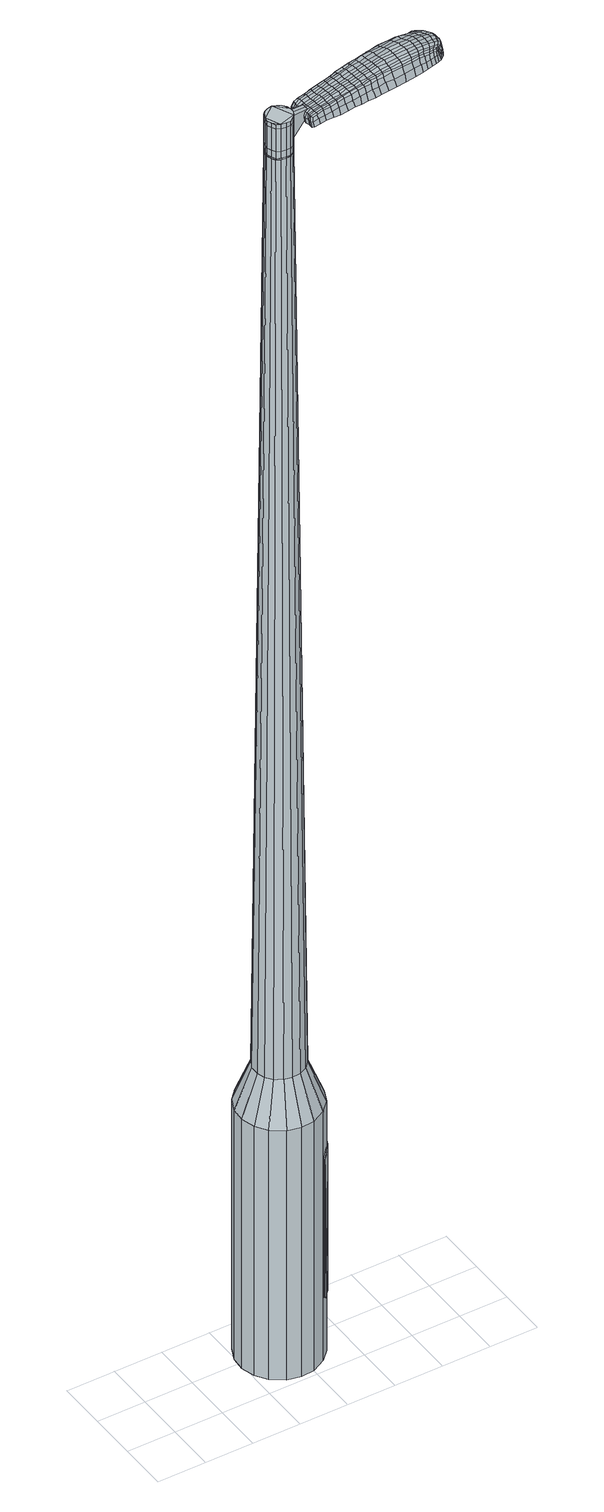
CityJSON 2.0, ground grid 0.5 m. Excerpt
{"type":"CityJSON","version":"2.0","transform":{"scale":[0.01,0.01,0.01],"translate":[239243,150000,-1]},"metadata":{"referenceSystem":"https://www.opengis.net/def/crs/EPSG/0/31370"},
"CityObjects":{
"object1":{"type":"GenericCityObject","attributes":{"cluster":867,"mean_distance_to_centroid":0.185,"new_centroid_x":239244.38,"new_centroid_y":150000.45,"mean_distance_to_camera":8.33,"H1":39.19,"H2":21.92,"Z_final":109.53,"cluster2":-1,"proj_x":239245.14,"proj_y":150007.66,"id_line":88928,"bearing_l":95.98,"distance":7.25,"orientation":"right","G_obj":5.98},"geometry":[{"type":"MultiSurface","lod":"2","boundaries":[[[0,1,2,3]],[[1,4,5,2]],[[4,6,7,5]],[[6,8,9,7]],[[8,10,11,9]],[[10,12,13,11]],[[12,14,15,13]],[[14,16,17,15]],[[16,18,19,17]],[[18,20,21,19]],[[20,22,23,21]],[[22,24,25,23]],[[24,26,27,25]],[[26,28,29,27]],[[28,30,31,29]],[[30,32,33,31]],[[32,34,35,33]],[[34,0,3,35]],[[36,37,38,39]],[[38,40,41,42]],[[41,43,42]],[[42,44,45,46]],[[45,47,46]],[[46,48,49,50]],[[49,51,50]],[[42,46,50,38]],[[50,52,39,38]],[[53,36,39]],[[2,5,7,35]],[[7,9,11,15]],[[11,13,15]],[[15,17,19,23]],[[19,21,23]],[[23,25,27,31]],[[27,29,31]],[[15,23,31,7]],[[31,33,35,7]],[[3,2,35]],[[1,0,54,55]],[[0,34,56,54]],[[34,32,57,56]],[[32,30,58,57]],[[30,28,59,58]],[[28,26,60,59]],[[26,24,61,60]],[[24,22,62,61]],[[22,20,63,62]],[[20,18,64,63]],[[18,16,65,64]],[[16,14,66,65]],[[14,12,67,66]],[[12,10,68,67]],[[10,8,69,68]],[[8,6,70,69]],[[6,4,71,70]],[[4,1,55,71]],[[55,54,72,73]],[[54,56,74,72]],[[56,57,75,74]],[[57,58,76,75]],[[58,59,77,76]],[[59,60,78,77]],[[60,61,79,78]],[[61,62,80,79]],[[62,63,81,80]],[[63,64,82,81]],[[64,65,83,82]],[[65,66,84,83]],[[66,67,85,84]],[[67,68,86,85]],[[68,69,87,86]],[[69,70,88,87]],[[70,71,89,88]],[[71,55,73,89]],[[90,91,92,93]],[[94,95,91,90]],[[96,97,95,94]],[[76,98,97,96]],[[99,100,98,76]],[[101,102,100,99]],[[79,103,102,101]],[[104,105,103,79]],[[81,106,105,104]],[[107,108,106,81]],[[83,109,108,107]],[[110,111,109,83]],[[112,113,111,110]],[[86,114,113,112]],[[115,116,114,86]],[[117,118,116,115]],[[119,120,118,117]],[[93,92,120,119]],[[121,122,123,124]],[[125,121,124,126]],[[127,125,126,128]],[[129,127,128,130]],[[131,129,130,132]],[[133,131,132,134]],[[135,133,134,136]],[[137,135,136,138]],[[139,137,138,140]],[[141,139,140,142]],[[143,141,142,144]],[[145,143,144,146]],[[147,145,146,148]],[[149,147,148,150]],[[151,149,150,152]],[[153,151,152,154]],[[73,72,90,93]],[[72,74,94,90]],[[74,75,96,94]],[[75,76,96]],[[77,99,76]],[[77,78,101,99]],[[78,79,101]],[[80,104,79]],[[80,81,104]],[[82,107,81]],[[82,83,107]],[[84,110,83]],[[84,85,112,110]],[[85,86,112]],[[87,115,86]],[[87,88,117,115]],[[88,89,119,117]],[[89,73,93,119]],[[155,156,92,91]],[[156,157,120,92]],[[157,158,118,120]],[[158,159,116,118]],[[159,114,116]],[[160,113,114]],[[160,161,111,113]],[[161,109,111]],[[162,108,109]],[[162,106,108]],[[163,105,106]],[[163,103,105]],[[164,102,103]],[[164,165,100,102]],[[165,98,100]],[[166,97,98]],[[166,167,95,97]],[[167,155,91,95]],[[39,52,153,168]],[[156,155,169,154]],[[53,39,168,122]],[[155,167,123,169]],[[36,53,122,121]],[[167,166,124,123]],[[37,36,121,125]],[[166,98,126,124]],[[38,37,125,127]],[[98,165,128,126]],[[40,38,127,129]],[[165,164,130,128]],[[41,40,129,131]],[[164,103,132,130]],[[43,41,131,133]],[[103,163,134,132]],[[42,43,133,135]],[[163,106,136,134]],[[44,42,135,137]],[[106,162,138,136]],[[45,44,137,139]],[[162,109,140,138]],[[47,45,139,141]],[[109,161,142,140]],[[46,47,141,143]],[[161,160,144,142]],[[48,46,143,145]],[[160,114,146,144]],[[49,48,145,147]],[[114,159,148,146]],[[51,49,147,149]],[[159,158,150,148]],[[50,51,149,151]],[[158,157,152,150]],[[52,50,151,153]],[[157,156,154,152]],[[153,154,170,171]],[[154,169,172,170]],[[169,123,173,172]],[[123,122,174,173]],[[122,168,175,174]],[[168,153,171,175]],[[176,177,178,179]],[[180,176,179,181]],[[176,180,182,183]],[[177,176,183,184]],[[185,186,187,188]],[[189,185,188,190]],[[185,189,191,192]],[[186,185,192,193]],[[194,195,196,197]],[[198,194,197,199]],[[194,198,200,201]],[[195,194,201,202]],[[203,204,205,206]],[[207,203,206,208]],[[203,207,209,210]],[[204,203,210,211]],[[212,213,214,215]],[[216,212,215,217]],[[212,216,218,219]],[[213,212,219,220]],[[221,222,223,224]],[[225,221,224,226]],[[221,225,227,228]],[[222,221,228,229]],[[230,231,232,233]],[[222,230,233,223]],[[230,222,229,234]],[[231,230,234,235]],[[236,237,238,239]],[[231,236,239,232]],[[236,231,235,240]],[[237,236,240,241]],[[242,180,181,243]],[[237,242,243,238]],[[242,237,241,244]],[[180,242,244,182]],[[245,246,247,248]],[[249,245,248,250]],[[245,249,251,252]],[[246,245,252,253]],[[254,255,256,257]],[[246,254,257,247]],[[254,246,253,258]],[[255,254,258,259]],[[260,261,262,263]],[[255,260,263,256]],[[260,255,259,264]],[[261,260,264,265]],[[266,267,268,269]],[[261,266,269,262]],[[266,261,265,270]],[[267,266,270,271]],[[272,177,184,273]],[[267,272,273,268]],[[272,267,271,274]],[[177,272,274,178]],[[275,276,277,278]],[[279,275,278,280]],[[275,279,281,282]],[[276,275,282,283]],[[284,285,286,287]],[[276,284,287,277]],[[284,276,283,288]],[[285,284,288,289]],[[290,291,292,293]],[[285,290,293,286]],[[290,285,289,294]],[[291,290,294,295]],[[296,189,190,297]],[[291,296,297,292]],[[296,291,295,298]],[[189,296,298,191]],[[299,300,301,302]],[[303,299,302,304]],[[299,303,305,306]],[[300,299,306,307]],[[308,309,310,311]],[[300,308,311,301]],[[308,300,307,312]],[[309,308,312,313]],[[314,315,316,317]],[[309,314,317,310]],[[314,309,313,318]],[[315,314,318,319]],[[320,321,322,323]],[[315,320,323,316]],[[320,315,319,324]],[[321,320,324,325]],[[326,186,193,327]],[[321,326,327,322]],[[326,321,325,328]],[[186,326,328,187]],[[329,215,214,330]],[[331,329,330,332]],[[329,331,333,334]],[[215,329,334,217]],[[335,331,332,336]],[[337,335,336,338]],[[335,337,339,340]],[[331,335,340,333]],[[341,337,338,342]],[[343,341,342,344]],[[341,343,345,346]],[[337,341,346,339]],[[347,343,344,348]],[[349,347,348,350]],[[347,349,351,352]],[[343,347,352,345]],[[353,349,350,354]],[[204,353,354,205]],[[353,204,211,355]],[[349,353,355,351]],[[356,357,202,201]],[[358,356,201,200]],[[356,358,359,360]],[[357,356,360,361]],[[362,363,361,360]],[[364,362,360,359]],[[362,364,365,366]],[[363,362,366,367]],[[368,369,367,366]],[[370,368,366,365]],[[368,370,371,372]],[[369,368,372,373]],[[374,375,373,372]],[[376,374,372,371]],[[374,376,209,207]],[[375,374,207,208]],[[377,378,379,380]],[[279,377,380,281]],[[377,279,280,381]],[[378,377,381,382]],[[383,198,199,384]],[[378,383,384,379]],[[383,378,382,385]],[[198,383,385,200]],[[386,387,388,389]],[[225,386,389,227]],[[386,225,226,390]],[[387,386,390,391]],[[392,393,394,395]],[[387,392,395,388]],[[392,387,391,396]],[[393,392,396,397]],[[398,195,202,399]],[[393,398,399,394]],[[398,393,397,400]],[[195,398,400,196]],[[401,402,403,404]],[[183,401,404,184]],[[401,183,182,405]],[[402,401,405,406]],[[407,408,409,410]],[[402,407,410,403]],[[407,402,406,411]],[[408,407,411,412]],[[413,206,205,414]],[[408,413,414,409]],[[413,408,412,415]],[[206,413,415,208]],[[416,417,418,419]],[[188,416,419,190]],[[416,188,187,420]],[[417,416,420,421]],[[422,210,209,423]],[[417,422,423,418]],[[422,417,421,424]],[[210,422,424,211]],[[425,426,427,428]],[[303,425,428,305]],[[425,303,304,429]],[[426,425,429,430]],[[431,216,217,432]],[[426,431,432,427]],[[431,426,430,433]],[[216,431,433,218]],[[434,435,436,437]],[[249,434,437,251]],[[434,249,250,438]],[[435,434,438,439]],[[440,441,442,443]],[[435,440,443,436]],[[440,435,439,444]],[[441,440,444,445]],[[446,213,220,447]],[[441,446,447,442]],[[446,441,445,448]],[[213,446,448,214]],[[449,450,439,438]],[[248,449,438,250]],[[449,248,247,451]],[[450,449,451,452]],[[453,454,445,444]],[[450,453,444,439]],[[453,450,452,455]],[[454,453,455,456]],[[457,330,214,448]],[[454,457,448,445]],[[457,454,456,458]],[[330,457,458,332]],[[459,460,461,462]],[[306,459,462,307]],[[459,306,305,428]],[[460,459,428,427]],[[463,334,333,464]],[[460,463,464,461]],[[463,460,427,432]],[[334,463,432,217]],[[465,466,452,451]],[[257,465,451,247]],[[465,257,256,467]],[[466,465,467,468]],[[469,470,456,455]],[[466,469,455,452]],[[469,466,468,471]],[[470,469,471,472]],[[473,336,332,458]],[[470,473,458,456]],[[473,470,472,474]],[[336,473,474,338]],[[475,476,477,478]],[[312,475,478,313]],[[475,312,307,462]],[[476,475,462,461]],[[479,340,339,480]],[[476,479,480,477]],[[479,476,461,464]],[[340,479,464,333]],[[481,482,468,467]],[[263,481,467,256]],[[481,263,262,483]],[[482,481,483,484]],[[485,486,472,471]],[[482,485,471,468]],[[485,482,484,487]],[[486,485,487,488]],[[489,342,338,474]],[[486,489,474,472]],[[489,486,488,490]],[[342,489,490,344]],[[491,492,493,494]],[[318,491,494,319]],[[491,318,313,478]],[[492,491,478,477]],[[495,346,345,496]],[[492,495,496,493]],[[495,492,477,480]],[[346,495,480,339]],[[497,498,484,483]],[[269,497,483,262]],[[497,269,268,499]],[[498,497,499,500]],[[501,502,488,487]],[[498,501,487,484]],[[501,498,500,503]],[[502,501,503,504]],[[505,348,344,490]],[[502,505,490,488]],[[505,502,504,506]],[[348,505,506,350]],[[507,508,509,510]],[[324,507,510,325]],[[507,324,319,494]],[[508,507,494,493]],[[511,352,351,512]],[[508,511,512,509]],[[511,508,493,496]],[[352,511,496,345]],[[513,514,500,499]],[[273,513,499,268]],[[513,273,184,404]],[[514,513,404,403]],[[515,516,504,503]],[[514,515,503,500]],[[515,514,403,410]],[[516,515,410,409]],[[517,354,350,506]],[[516,517,506,504]],[[517,516,409,414]],[[354,517,414,205]],[[518,519,421,420]],[[328,518,420,187]],[[518,328,325,510]],[[519,518,510,509]],[[520,355,211,424]],[[519,520,424,421]],[[520,519,509,512]],[[355,520,512,351]],[[521,522,382,381]],[[278,521,381,280]],[[521,278,277,523]],[[522,521,523,524]],[[525,358,200,385]],[[522,525,385,382]],[[525,522,524,526]],[[358,525,526,359]],[[527,528,529,530]],[[228,527,530,229]],[[527,228,227,389]],[[528,527,389,388]],[[531,532,533,534]],[[528,531,534,529]],[[531,528,388,395]],[[532,531,395,394]],[[535,357,361,536]],[[532,535,536,533]],[[535,532,394,399]],[[357,535,399,202]],[[537,538,524,523]],[[287,537,523,277]],[[537,287,286,539]],[[538,537,539,540]],[[541,364,359,526]],[[538,541,526,524]],[[541,538,540,542]],[[364,541,542,365]],[[543,544,545,546]],[[234,543,546,235]],[[543,234,229,530]],[[544,543,530,529]],[[547,548,549,550]],[[544,547,550,545]],[[547,544,529,534]],[[548,547,534,533]],[[551,363,367,552]],[[548,551,552,549]],[[551,548,533,536]],[[363,551,536,361]],[[553,554,540,539]],[[293,553,539,286]],[[553,293,292,555]],[[554,553,555,556]],[[557,370,365,542]],[[554,557,542,540]],[[557,554,556,558]],[[370,557,558,371]],[[559,560,561,562]],[[240,559,562,241]],[[559,240,235,546]],[[560,559,546,545]],[[563,564,565,566]],[[560,563,566,561]],[[563,560,545,550]],[[564,563,550,549]],[[567,369,373,568]],[[564,567,568,565]],[[567,564,549,552]],[[369,567,552,367]],[[569,570,556,555]],[[297,569,555,292]],[[569,297,190,419]],[[570,569,419,418]],[[571,376,371,558]],[[570,571,558,556]],[[571,570,418,423]],[[376,571,423,209]],[[572,573,406,405]],[[244,572,405,182]],[[572,244,241,562]],[[573,572,562,561]],[[574,575,412,411]],[[573,574,411,406]],[[574,573,561,566]],[[575,574,566,565]],[[576,375,208,415]],[[575,576,415,412]],[[576,575,565,568]],[[375,576,568,373]],[[577,578,579,580]],[[580,579,581,582]],[[583,581,579,584]],[[584,579,578,585]],[[586,587,588,589]],[[589,588,590,591]],[[592,590,588,593]],[[593,588,587,594]],[[595,596,597,598]],[[598,597,599,600]],[[601,599,597,602]],[[602,597,596,603]],[[604,605,606,607]],[[607,606,608,609]],[[610,608,606,611]],[[611,606,605,612]],[[613,614,615,616]],[[616,615,617,618]],[[619,617,615,620]],[[620,615,614,621]],[[622,623,624,625]],[[625,624,626,627]],[[628,626,624,629]],[[629,624,623,630]],[[631,632,633,634]],[[634,633,623,622]],[[630,623,633,635]],[[635,633,632,636]],[[637,638,639,640]],[[640,639,632,631]],[[636,632,639,641]],[[641,639,638,642]],[[582,581,643,644]],[[644,643,638,637]],[[642,638,643,645]],[[645,643,581,583]],[[646,647,648,649]],[[649,648,650,651]],[[652,650,648,653]],[[653,648,647,654]],[[655,656,657,658]],[[658,657,647,646]],[[654,647,657,659]],[[659,657,656,660]],[[661,662,663,664]],[[664,663,656,655]],[[660,656,663,665]],[[665,663,662,666]],[[667,668,669,670]],[[670,669,662,661]],[[666,662,669,671]],[[671,669,668,672]],[[585,578,673,674]],[[674,673,668,667]],[[672,668,673,675]],[[675,673,578,577]],[[676,677,678,679]],[[679,678,680,681]],[[682,680,678,683]],[[683,678,677,684]],[[685,686,687,688]],[[688,687,677,676]],[[684,677,687,689]],[[689,687,686,690]],[[691,692,693,694]],[[694,693,686,685]],[[690,686,693,695]],[[695,693,692,696]],[[591,590,697,698]],[[698,697,692,691]],[[696,692,697,699]],[[699,697,590,592]],[[700,701,702,703]],[[703,702,704,705]],[[706,704,702,707]],[[707,702,701,708]],[[709,710,711,712]],[[712,711,701,700]],[[708,701,711,713]],[[713,711,710,714]],[[715,716,717,718]],[[718,717,710,709]],[[714,710,717,719]],[[719,717,716,720]],[[721,722,723,724]],[[724,723,716,715]],[[720,716,723,725]],[[725,723,722,726]],[[594,587,727,728]],[[728,727,722,721]],[[726,722,727,729]],[[729,727,587,586]],[[613,616,730,731]],[[731,730,732,733]],[[734,732,730,735]],[[735,730,616,618]],[[733,732,736,737]],[[737,736,738,739]],[[740,738,736,741]],[[741,736,732,734]],[[739,738,742,743]],[[743,742,744,745]],[[746,744,742,747]],[[747,742,738,740]],[[745,744,748,749]],[[749,748,750,751]],[[752,750,748,753]],[[753,748,744,746]],[[751,750,754,755]],[[755,754,605,604]],[[612,605,754,756]],[[756,754,750,752]],[[603,757,758,602]],[[602,758,759,601]],[[760,759,758,761]],[[761,758,757,762]],[[762,763,764,761]],[[761,764,765,760]],[[766,765,764,767]],[[767,764,763,768]],[[768,769,770,767]],[[767,770,771,766]],[[772,771,770,773]],[[773,770,769,774]],[[774,775,776,773]],[[773,776,777,772]],[[610,777,776,608]],[[608,776,775,609]],[[778,779,780,781]],[[781,780,680,682]],[[681,680,780,782]],[[782,780,779,783]],[[600,599,784,785]],[[785,784,779,778]],[[783,779,784,786]],[[786,784,599,601]],[[787,788,789,790]],[[790,789,626,628]],[[627,626,789,791]],[[791,789,788,792]],[[793,794,795,796]],[[796,795,788,787]],[[792,788,795,797]],[[797,795,794,798]],[[603,596,799,800]],[[800,799,794,793]],[[798,794,799,801]],[[801,799,596,595]],[[802,803,804,805]],[[805,804,584,585]],[[583,584,804,806]],[[806,804,803,807]],[[808,809,810,811]],[[811,810,803,802]],[[807,803,810,812]],[[812,810,809,813]],[[604,607,814,815]],[[815,814,809,808]],[[813,809,814,816]],[[816,814,607,609]],[[817,818,819,820]],[[820,819,589,591]],[[586,589,819,821]],[[821,819,818,822]],[[610,611,823,824]],[[824,823,818,817]],[[822,818,823,825]],[[825,823,611,612]],[[826,827,704,828]],[[828,704,706]],[[705,704,829]],[[829,704,827,830]],[[618,617,831,832]],[[832,831,827,826]],[[830,827,831,833]],[[833,831,617,619]],[[834,835,836]],[[836,835,650,652]],[[651,650,835,837]],[[837,835,834,838]],[[839,840,841,842]],[[842,841,834,836]],[[838,834,841,843]],[[843,841,840,844]],[[621,614,845,846]],[[846,845,840,839]],[[844,840,845,847]],[[847,845,614,613]],[[838,848,837]],[[837,848,649,651]],[[646,649,848,849]],[[849,848,850]],[[844,851,852,843]],[[843,852,848,838]],[[850,848,852,853]],[[853,852,851,854]],[[613,731,855,847]],[[847,855,851,844]],[[854,851,855,856]],[[856,855,731,733]],[[857,858,859,860]],[[860,859,707,708]],[[706,707,859,828]],[[828,859,858,826]],[[734,735,861,862]],[[862,861,858,857]],[[826,858,861,832]],[[832,861,735,618]],[[850,863,849]],[[849,863,658,646]],[[655,658,863,864]],[[864,863,865]],[[854,866,867,853]],[[853,867,863,850]],[[865,863,867,868]],[[868,867,866,869]],[[733,737,870,856]],[[856,870,866,854]],[[869,866,870,871]],[[871,870,737,739]],[[872,873,874,875]],[[875,874,713,714]],[[708,713,874,860]],[[860,874,873,857]],[[740,741,876,877]],[[877,876,873,872]],[[857,873,876,862]],[[862,876,741,734]],[[865,878,879,864]],[[864,879,664,655]],[[661,664,879,880]],[[880,879,878,881]],[[869,882,883,868]],[[868,883,878,865]],[[881,878,883,884]],[[884,883,882,885]],[[739,743,886,871]],[[871,886,882,869]],[[885,882,886,887]],[[887,886,743,745]],[[888,889,890,891]],[[891,890,719,720]],[[714,719,890,875]],[[875,890,889,872]],[[746,747,892,893]],[[893,892,889,888]],[[872,889,892,877]],[[877,892,747,740]],[[881,894,895,880]],[[880,895,670,661]],[[667,670,895,896]],[[896,895,894,897]],[[885,898,899,884]],[[884,899,894,881]],[[897,894,899,900]],[[900,899,898,901]],[[745,749,902,887]],[[887,902,898,885]],[[901,898,902,903]],[[903,902,749,751]],[[904,905,906,907]],[[907,906,725,726]],[[720,725,906,891]],[[891,906,905,888]],[[752,753,908,909]],[[909,908,905,904]],[[888,905,908,893]],[[893,908,753,746]],[[897,910,911,896]],[[896,911,674,667]],[[585,674,911,805]],[[805,911,910,802]],[[901,912,913,900]],[[900,913,910,897]],[[802,910,913,811]],[[811,913,912,808]],[[751,755,914,903]],[[903,914,912,901]],[[808,912,914,815]],[[815,914,755,604]],[[822,915,916,821]],[[821,916,729,586]],[[726,729,916,907]],[[907,916,915,904]],[[612,756,917,825]],[[825,917,915,822]],[[904,915,917,909]],[[909,917,756,752]],[[783,918,919,782]],[[782,919,679,681]],[[676,679,919,920]],[[920,919,918,921]],[[601,759,922,786]],[[786,922,918,783]],[[921,918,922,923]],[[923,922,759,760]],[[924,925,926,927]],[[927,926,629,630]],[[628,629,926,790]],[[790,926,925,787]],[[928,929,930,931]],[[931,930,925,924]],[[787,925,930,796]],[[796,930,929,793]],[[762,757,932,933]],[[933,932,929,928]],[[793,929,932,800]],[[800,932,757,603]],[[921,934,935,920]],[[920,935,688,676]],[[685,688,935,936]],[[936,935,934,937]],[[760,765,938,923]],[[923,938,934,921]],[[937,934,938,939]],[[939,938,765,766]],[[940,941,942,943]],[[943,942,635,636]],[[630,635,942,927]],[[927,942,941,924]],[[944,945,946,947]],[[947,946,941,940]],[[924,941,946,931]],[[931,946,945,928]],[[768,763,948,949]],[[949,948,945,944]],[[928,945,948,933]],[[933,948,763,762]],[[937,950,951,936]],[[936,951,694,685]],[[691,694,951,952]],[[952,951,950,953]],[[766,771,954,939]],[[939,954,950,937]],[[953,950,954,955]],[[955,954,771,772]],[[956,957,958,959]],[[959,958,641,642]],[[636,641,958,943]],[[943,958,957,940]],[[960,961,962,963]],[[963,962,957,956]],[[940,957,962,947]],[[947,962,961,944]],[[774,769,964,965]],[[965,964,961,960]],[[944,961,964,949]],[[949,964,769,768]],[[953,966,967,952]],[[952,967,698,691]],[[591,698,967,820]],[[820,967,966,817]],[[772,777,968,955]],[[955,968,966,953]],[[817,966,968,824]],[[824,968,777,610]],[[807,969,970,806]],[[806,970,645,583]],[[642,645,970,959]],[[959,970,969,956]],[[813,971,972,812]],[[812,972,969,807]],[[956,969,972,963]],[[963,972,971,960]],[[609,775,973,816]],[[816,973,971,813]],[[960,971,973,965]],[[965,973,775,774]],[[577,580,179,178]],[[580,582,181,179]],[[592,593,192,191]],[[593,594,193,192]],[[595,598,197,196]],[[598,600,199,197]],[[619,620,219,218]],[[620,621,220,219]],[[622,625,224,223]],[[625,627,226,224]],[[631,634,233,232]],[[634,622,223,233]],[[637,640,239,238]],[[640,631,232,239]],[[582,644,243,181]],[[644,637,238,243]],[[652,653,252,251]],[[653,654,253,252]],[[654,659,258,253]],[[659,660,259,258]],[[660,665,264,259]],[[665,666,265,264]],[[666,671,270,265]],[[671,672,271,270]],[[672,675,274,271]],[[675,577,178,274]],[[682,683,282,281]],[[683,684,283,282]],[[684,689,288,283]],[[689,690,289,288]],[[690,695,294,289]],[[695,696,295,294]],[[696,699,298,295]],[[699,592,191,298]],[[700,703,302,301]],[[703,705,304,302]],[[709,712,311,310]],[[712,700,301,311]],[[715,718,317,316]],[[718,709,310,317]],[[721,724,323,322]],[[724,715,316,323]],[[594,728,327,193]],[[728,721,322,327]],[[778,781,380,379]],[[781,682,281,380]],[[600,785,384,199]],[[785,778,379,384]],[[627,791,390,226]],[[791,792,391,390]],[[792,797,396,391]],[[797,798,397,396]],[[798,801,400,397]],[[801,595,196,400]],[[705,829,429,304]],[[829,830,430,429]],[[830,833,433,430]],[[833,619,218,433]],[[836,437,436]],[[836,652,251,437]],[[839,842,443,442]],[[842,836,436,443]],[[621,846,447,220]],[[846,839,442,447]],[[974,975,976,977]],[[978,979,977,976]],[[980,981,982,983]],[[984,985,986,987]],[[975,988,989,976]],[[990,978,976,989]],[[991,980,983,992]],[[993,994,985,984]],[[988,995,996,989]],[[996,997,990,989]],[[998,991,992,999]],[[1000,994,993,1001]],[[995,1002,1003,996]],[[1003,1004,997,996]],[[1005,998,999,1006]],[[1007,1000,1001,1008]],[[1009,1010,1011,1012]],[[1013,1014,1010,1009]],[[1013,1015,1016,1014]],[[1015,1017,1018,1016]],[[1019,1020,1021,1022]],[[1023,1024,1020,1019]],[[1025,1026,1024,1023]],[[1027,1028,1026,1025]],[[1022,1011,1010,1019]],[[1019,1010,1014,1023]],[[1014,1016,1025,1023]],[[1016,1018,1027,1025]],[[983,982,979,978]],[[992,983,978,990]],[[997,999,992,990]],[[1004,1006,999,997]],[[984,987,981,980]],[[993,984,980,991]],[[1001,993,991,998]],[[1008,1001,998,1005]],[[985,1009,1012,986]],[[994,1013,1009,985]],[[1015,1013,994,1000]],[[1017,1015,1000,1007]],[[1029,1030,1031,1032]],[[1031,1033,1034,1035]],[[1031,1035,1036,1037]],[[1031,1037,1032]],[[1038,1029,1032,1039]],[[1040,1039,1032,1041]],[[1042,1041,1032]],[[1043,1031,1030,1044]],[[1045,1043,1044,1046]],[[1047,1045,1046,1048]],[[1049,1047,1048,1050]],[[1051,1049,1050,1052]],[[1052,1053,1054,1055]],[[1052,1055,1056,1057]],[[1052,1057,1058,1059]],[[1058,1060,1061,1062]],[[1058,1062,1063,1064]],[[1058,1064,1059]],[[1052,1059,1051]],[[1065,1066,1030,1029]],[[1067,1068,1033,1031]],[[1069,1070,1042,1032]],[[1066,1071,1044,1030]],[[1072,1067,1031,1043]],[[1071,1073,1046,1044]],[[1074,1072,1043,1045]],[[1073,1075,1048,1046]],[[1076,1074,1045,1047]],[[1075,1077,1050,1048]],[[1078,1076,1047,1049]],[[1077,1079,1052,1050]],[[1080,1078,1049,1051]],[[1079,1081,1053,1052]],[[1082,1083,1060,1058]],[[1084,1080,1051,1059]],[[1054,1053,1081,1085]],[[1055,1054,1085,1086]],[[1056,1055,1086,1087]],[[1057,1056,1087,1088]],[[1058,1057,1088,1082]],[[1089,1065,1029,1038]],[[1090,1089,1038,1039]],[[1091,1090,1039,1040]],[[1092,1091,1040,1041]],[[1070,1092,1041,1042]],[[1034,1033,1068,1093]],[[1061,1060,1083,1094]],[[1035,1034,1093,1095]],[[1036,1035,1095,1096]],[[1037,1036,1096,1097]],[[1032,1037,1097,1069]],[[1062,1061,1094,1098]],[[1063,1062,1098,1099]],[[1064,1063,1099,1100]],[[1059,1064,1100,1084]]]}]}
},
"vertices":[
[182,52,384],[181,37,384],[181,37,96],[182,52,96],[175,23,384],[175,23,96],[165,13,384],[165,13,96],[151,6,384],[151,6,96],[137,5,384],[137,5,96],[123,8,384],[123,8,96],[110,17,384],[110,17,96],[102,29,384],[102,29,96],[98,43,384],[98,43,96],[99,57,384],[99,57,96],[105,71,384],[105,71,96],[115,81,384],[115,81,96],[128,88,384],[128,88,96],[143,89,384],[143,89,96],[157,86,384],[157,86,96],[169,78,384],[169,78,96],[178,66,384],[178,66,96],[149,57,1524],[145,59,1524],[141,61,1524],[153,49,1524],[136,60,1524],[132,58,1524],[127,50,1524],[129,55,1524],[126,46,1524],[128,41,1524],[134,35,1524],[130,37,1524],[139,34,1524],[144,34,1524],[151,40,1524],[148,36,1524],[153,44,1524],[152,53,1524],[165,50,429],[164,41,429],[162,58,429],[157,65,429],[150,70,429],[142,72,429],[133,71,429],[125,67,429],[119,61,429],[115,53,429],[115,44,429],[117,36,429],[122,29,429],[130,24,429],[138,22,429],[147,23,429],[155,27,429],[161,33,429],[153,49,1483],[153,44,1483],[152,53,1483],[149,57,1483],[145,59,1483],[141,61,1483],[136,60,1483],[132,58,1483],[129,55,1483],[127,50,1483],[126,46,1483],[128,41,1483],[130,37,1483],[134,35,1483],[139,34,1483],[144,34,1483],[148,36,1483],[151,40,1483],[153,48,1483],[153,48,1485],[152,44,1485],[152,44,1483],[151,53,1483],[151,53,1485],[149,56,1483],[149,56,1485],[145,59,1485],[141,60,1483],[141,60,1485],[136,59,1483],[136,59,1485],[132,58,1485],[129,54,1483],[129,54,1485],[127,50,1485],[127,46,1483],[127,46,1485],[128,41,1485],[131,38,1483],[131,38,1485],[135,35,1483],[135,35,1485],[139,34,1485],[143,35,1483],[143,35,1485],[147,37,1483],[147,37,1485],[150,40,1483],[150,40,1485],[149,57,1519],[152,53,1519],[152,53,1493],[149,57,1493],[145,59,1519],[145,59,1493],[141,61,1519],[141,61,1493],[136,60,1519],[136,60,1493],[132,58,1519],[132,58,1493],[129,55,1519],[129,55,1493],[127,50,1519],[127,50,1493],[126,46,1519],[126,46,1493],[128,41,1519],[128,41,1493],[130,37,1519],[130,37,1493],[134,35,1519],[134,35,1493],[139,34,1519],[139,34,1493],[144,34,1519],[144,34,1493],[148,36,1519],[148,36,1493],[151,40,1519],[151,40,1493],[153,44,1519],[153,44,1493],[153,49,1485],[153,44,1485],[151,40,1485],[148,36,1485],[144,34,1485],[134,35,1485],[130,37,1485],[126,46,1485],[129,55,1485],[136,60,1485],[141,61,1485],[149,57,1485],[152,53,1485],[153,49,1519],[153,49,1493],[172,47,1513],[172,47,1518],[172,50,1513],[171,54,1513],[171,54,1518],[172,50,1518],[247,39,1519],[240,38,1518],[242,37,1509],[249,37,1510],[256,39,1519],[258,38,1510],[255,41,1526],[246,40,1525],[239,40,1525],[244,77,1519],[237,76,1518],[236,74,1525],[243,75,1525],[252,78,1519],[251,77,1526],[253,80,1510],[245,79,1510],[238,78,1509],[318,67,1519],[319,64,1519],[320,64,1513],[319,67,1513],[317,71,1519],[318,71,1513],[315,71,1524],[317,67,1524],[317,63,1524],[245,59,1530],[238,59,1529],[238,55,1529],[245,56,1530],[254,60,1531],[254,57,1531],[253,64,1530],[244,63,1530],[237,62,1529],[165,51,1512],[165,48,1512],[166,48,1517],[166,51,1517],[164,54,1512],[166,54,1517],[165,54,1506],[165,51,1506],[166,48,1506],[306,46,1519],[303,45,1519],[304,44,1512],[307,45,1512],[309,47,1518],[310,46,1512],[308,48,1522],[306,47,1523],[303,47,1524],[298,44,1519],[293,43,1519],[294,42,1512],[299,43,1512],[298,46,1524],[292,45,1525],[287,43,1519],[279,42,1519],[280,40,1511],[288,41,1511],[286,44,1526],[278,43,1526],[268,40,1519],[269,39,1510],[267,42,1526],[174,35,1513],[181,36,1513],[180,37,1518],[173,36,1517],[168,35,1512],[169,36,1516],[169,34,1506],[175,34,1507],[182,35,1507],[189,36,1514],[196,36,1515],[195,37,1520],[188,37,1519],[190,35,1507],[197,35,1507],[204,37,1515],[211,37,1516],[210,38,1522],[203,38,1521],[205,35,1508],[213,36,1508],[219,37,1517],[226,38,1517],[225,39,1524],[218,39,1523],[220,36,1508],[227,36,1509],[233,38,1518],[232,39,1524],[235,36,1509],[303,82,1519],[300,82,1519],[300,81,1524],[303,81,1523],[306,82,1518],[305,81,1522],[307,83,1512],[304,83,1512],[301,83,1512],[295,82,1519],[289,82,1519],[289,80,1525],[295,81,1524],[296,83,1512],[290,83,1512],[283,81,1519],[275,81,1519],[275,79,1526],[283,80,1526],[284,83,1511],[277,82,1511],[264,80,1519],[263,78,1526],[265,81,1510],[171,65,1513],[178,67,1513],[179,68,1507],[172,67,1507],[165,64,1512],[166,65,1506],[166,64,1516],[170,64,1517],[178,65,1518],[186,68,1514],[193,69,1515],[194,70,1507],[186,69,1507],[185,67,1519],[192,68,1520],[200,70,1515],[208,71,1516],[209,73,1508],[201,72,1508],[200,69,1521],[207,70,1522],[215,73,1517],[222,74,1517],[223,75,1509],[216,74,1508],[214,71,1523],[222,72,1524],[230,75,1518],[231,77,1509],[229,73,1524],[171,51,1519],[171,49,1519],[179,52,1520],[179,50,1520],[178,55,1520],[171,54,1519],[186,53,1522],[186,50,1522],[193,54,1523],[194,51,1523],[193,57,1523],[186,56,1521],[201,55,1524],[201,52,1524],[208,55,1525],[208,53,1525],[208,59,1525],[200,58,1524],[215,56,1526],[216,53,1526],[223,57,1527],[223,54,1527],[222,61,1527],[215,60,1526],[230,58,1528],[230,55,1528],[230,61,1528],[314,67,1527],[314,63,1527],[313,71,1526],[308,70,1527],[309,66,1528],[310,63,1528],[303,66,1529],[303,62,1529],[302,70,1528],[295,69,1530],[296,65,1530],[296,61,1530],[289,64,1531],[289,60,1531],[288,68,1530],[279,67,1531],[279,63,1531],[280,60,1531],[267,62,1531],[267,58,1531],[266,66,1531],[308,81,1518],[310,79,1519],[311,80,1513],[309,82,1513],[307,80,1523],[309,78,1523],[314,75,1519],[315,76,1513],[312,75,1524],[311,48,1518],[313,50,1518],[311,51,1523],[309,49,1523],[312,47,1513],[314,49,1513],[315,53,1519],[317,56,1519],[316,56,1524],[314,53,1523],[316,52,1513],[318,56,1513],[318,60,1519],[317,60,1524],[319,60,1513],[246,42,1528],[246,44,1528],[239,43,1528],[239,41,1527],[255,42,1528],[255,44,1529],[246,46,1529],[246,50,1530],[238,49,1529],[239,46,1528],[255,47,1529],[255,50,1530],[245,53,1530],[238,52,1529],[255,54,1531],[243,74,1528],[243,72,1529],[252,73,1529],[251,75,1528],[236,73,1527],[236,71,1528],[244,68,1529],[253,69,1530],[237,67,1528],[163,63,1512],[164,61,1512],[165,60,1517],[165,62,1517],[164,64,1506],[164,62,1506],[164,58,1512],[165,57,1517],[165,58,1506],[166,36,1512],[166,38,1512],[167,37,1506],[167,35,1506],[167,37,1517],[167,39,1517],[166,40,1512],[165,43,1512],[166,43,1506],[167,40,1506],[167,41,1517],[167,43,1517],[165,46,1512],[166,45,1506],[166,46,1517],[173,37,1519],[172,39,1519],[180,38,1520],[180,40,1520],[172,41,1519],[172,44,1519],[180,42,1520],[179,44,1520],[172,46,1519],[179,47,1520],[170,63,1519],[170,61,1519],[178,62,1520],[177,64,1520],[171,58,1519],[178,59,1520],[187,38,1521],[187,40,1521],[195,39,1522],[195,40,1522],[187,42,1521],[187,45,1521],[194,43,1522],[194,46,1523],[187,48,1522],[194,48,1523],[185,65,1521],[185,63,1521],[192,64,1522],[192,66,1522],[185,60,1521],[193,61,1522],[202,39,1523],[202,41,1523],[210,40,1524],[210,41,1524],[202,43,1523],[202,46,1524],[209,44,1525],[209,47,1525],[201,49,1524],[209,50,1525],[200,67,1523],[200,65,1523],[207,66,1524],[207,68,1524],[200,62,1524],[207,63,1525],[217,40,1525],[217,42,1525],[224,40,1526],[224,42,1526],[217,44,1526],[216,47,1526],[224,45,1527],[224,48,1527],[216,50,1526],[223,51,1527],[214,70,1525],[214,67,1525],[222,68,1526],[221,71,1526],[215,64,1526],[222,65,1527],[232,41,1527],[232,43,1527],[231,45,1527],[231,49,1528],[231,52,1528],[229,72,1527],[229,69,1527],[229,66,1528],[304,80,1525],[307,78,1525],[301,80,1526],[303,78,1526],[310,75,1526],[306,74,1527],[307,49,1525],[309,50,1525],[305,50,1526],[303,48,1525],[311,53,1525],[313,56,1526],[309,55,1527],[307,52,1526],[314,59,1526],[309,59,1527],[296,79,1526],[297,78,1527],[290,79,1527],[291,77,1528],[300,74,1528],[293,73,1529],[298,47,1526],[300,49,1527],[293,48,1528],[292,46,1527],[301,51,1527],[303,55,1528],[296,54,1529],[295,51,1528],[303,58,1528],[296,57,1530],[283,79,1528],[284,77,1529],[275,78,1528],[276,76,1529],[286,73,1529],[277,72,1530],[286,45,1528],[287,47,1528],[279,46,1529],[278,44,1528],[288,50,1529],[289,53,1530],[280,52,1530],[279,49,1530],[289,57,1530],[280,56,1531],[263,77,1529],[264,74,1529],[265,70,1530],[267,43,1528],[267,45,1529],[267,48,1530],[267,51,1530],[267,55,1531],[242,39,1509],[240,40,1518],[247,41,1518],[249,39,1509],[256,41,1519],[257,40,1510],[255,43,1525],[246,42,1525],[239,42,1525],[236,73,1525],[237,74,1518],[244,75,1518],[243,74,1525],[253,76,1519],[252,75,1525],[254,78,1510],[245,77,1509],[238,76,1509],[317,64,1513],[317,64,1519],[316,67,1519],[317,67,1513],[315,70,1519],[316,70,1513],[314,70,1524],[315,67,1524],[315,63,1524],[238,56,1528],[238,59,1528],[245,59,1529],[245,56,1529],[254,60,1529],[254,57,1529],[254,64,1529],[245,63,1529],[238,62,1528],[168,49,1516],[167,48,1512],[167,51,1512],[168,51,1516],[167,54,1512],[167,54,1516],[167,54,1506],[168,51,1506],[168,48,1506],[304,46,1512],[302,47,1519],[306,48,1518],[307,47,1512],[307,49,1518],[308,48,1512],[307,50,1522],[305,49,1523],[302,49,1523],[294,44,1512],[292,45,1519],[298,46,1519],[299,45,1512],[297,48,1524],[292,47,1525],[280,42,1511],[279,44,1519],[287,44,1519],[288,43,1511],[286,46,1525],[278,45,1526],[268,42,1519],[269,41,1510],[267,44,1526],[180,39,1518],[181,38,1513],[174,37,1513],[173,38,1517],[169,37,1512],[169,38,1515],[170,36,1506],[175,36,1506],[182,36,1507],[195,39,1520],[196,38,1514],[189,38,1514],[188,39,1519],[190,37,1507],[197,37,1507],[210,40,1522],[211,39,1516],[204,38,1515],[203,40,1521],[205,37,1508],[212,38,1508],[225,41,1523],[226,40,1517],[219,39,1516],[218,40,1522],[220,38,1508],[227,38,1508],[233,40,1517],[232,41,1524],[235,38,1509],[300,79,1523],[300,80,1519],[303,80,1518],[303,79,1523],[305,80,1518],[305,79,1522],[306,81,1512],[304,81,1512],[301,81,1512],[289,78,1525],[289,80,1519],[295,80,1519],[295,79,1524],[296,81,1512],[290,81,1512],[275,77,1526],[276,79,1519],[283,80,1519],[283,78,1525],[285,81,1511],[277,80,1511],[264,78,1519],[263,76,1526],[265,79,1510],[179,66,1507],[179,65,1513],[171,63,1513],[172,65,1506],[166,62,1512],[167,63,1506],[167,62,1515],[171,62,1517],[178,64,1518],[194,69,1507],[193,67,1514],[186,66,1514],[187,67,1507],[185,65,1519],[193,66,1520],[209,71,1508],[208,70,1516],[201,68,1515],[202,70,1508],[200,67,1521],[207,68,1522],[224,73,1508],[223,72,1517],[215,71,1516],[216,72,1508],[215,69,1522],[222,70,1523],[230,73,1517],[231,75,1509],[229,71,1524],[172,52,1518],[172,49,1518],[179,52,1519],[179,50,1519],[179,55,1519],[172,54,1518],[187,53,1520],[187,50,1520],[194,54,1521],[194,51,1521],[194,57,1521],[186,56,1520],[201,55,1523],[202,52,1523],[209,55,1524],[209,53,1524],[208,59,1524],[201,58,1523],[216,56,1525],[216,53,1525],[223,57,1526],[224,54,1526],[223,60,1526],[216,59,1525],[231,58,1527],[231,55,1527],[230,61,1527],[313,63,1526],[313,66,1526],[311,70,1525],[307,70,1526],[309,66,1526],[309,63,1526],[303,62,1528],[302,65,1528],[301,69,1527],[294,68,1528],[295,65,1529],[296,61,1529],[289,61,1530],[288,64,1530],[287,68,1529],[279,67,1530],[279,63,1530],[280,60,1530],[267,58,1530],[267,62,1530],[266,65,1530],[310,78,1513],[309,77,1518],[307,79,1518],[307,80,1512],[306,78,1523],[308,77,1523],[312,74,1519],[313,75,1513],[311,74,1523],[310,52,1523],[311,51,1518],[309,50,1518],[308,50,1523],[310,49,1512],[312,51,1512],[314,57,1523],[315,57,1519],[313,54,1519],[312,54,1523],[314,53,1513],[316,57,1513],[316,60,1519],[315,60,1524],[317,60,1513],[239,44,1527],[246,44,1527],[246,43,1527],[239,43,1526],[255,44,1527],[255,45,1528],[239,49,1528],[246,50,1528],[246,47,1528],[239,46,1527],[255,48,1528],[255,51,1529],[246,53,1529],[239,53,1528],[255,54,1529],[252,72,1528],[244,71,1527],[243,73,1527],[252,74,1527],[236,72,1526],[237,70,1527],[244,67,1528],[253,68,1528],[237,66,1527],[167,61,1516],[166,61,1512],[166,62,1516],[166,63,1506],[167,62,1506],[166,58,1512],[167,57,1516],[167,58,1506],[168,38,1512],[168,37,1512],[169,37,1506],[169,38,1516],[169,39,1516],[169,43,1506],[168,43,1512],[168,40,1512],[169,40,1506],[169,41,1516],[168,44,1516],[167,46,1512],[168,46,1506],[168,46,1516],[173,39,1518],[180,39,1519],[180,40,1519],[173,44,1518],[173,42,1518],[180,42,1519],[180,45,1519],[173,47,1518],[180,47,1519],[178,62,1519],[171,61,1518],[171,62,1518],[178,63,1519],[172,58,1518],[179,59,1519],[188,40,1520],[195,40,1521],[195,41,1521],[187,45,1520],[188,43,1520],[195,43,1521],[195,46,1521],[187,48,1520],[194,49,1521],[193,64,1521],[186,63,1520],[185,64,1520],[193,65,1521],[186,60,1520],[193,61,1521],[203,41,1522],[203,40,1522],[210,41,1523],[210,42,1523],[202,46,1522],[202,44,1522],[210,44,1523],[210,47,1524],[202,49,1523],[209,50,1524],[208,66,1523],[200,65,1522],[200,66,1522],[207,67,1523],[201,62,1522],[208,63,1523],[217,42,1524],[217,41,1524],[225,42,1525],[225,43,1525],[217,48,1525],[217,45,1524],[224,45,1525],[224,48,1526],[217,51,1525],[224,51,1526],[222,68,1525],[215,67,1524],[215,68,1524],[222,69,1525],[215,63,1524],[223,64,1525],[232,43,1526],[232,42,1526],[232,49,1527],[232,46,1526],[231,52,1527],[229,69,1526],[229,71,1526],[230,65,1526],[306,77,1524],[304,78,1524],[300,78,1525],[302,77,1525],[309,74,1525],[305,74,1525],[304,51,1525],[308,52,1524],[306,50,1524],[303,49,1525],[308,56,1526],[311,57,1525],[310,54,1524],[306,53,1525],[313,60,1525],[309,59,1526],[297,77,1526],[295,78,1526],[289,78,1526],[291,76,1527],[299,73,1526],[293,73,1527],[293,49,1527],[299,50,1526],[298,49,1526],[292,48,1526],[295,55,1528],[302,55,1527],[301,52,1526],[294,51,1527],[303,59,1527],[296,58,1528],[284,76,1527],[283,77,1527],[275,76,1527],[276,75,1528],[286,72,1528],[277,71,1529],[279,47,1528],[287,48,1527],[286,47,1527],[278,46,1527],[280,53,1529],[288,54,1529],[288,51,1528],[279,50,1528],[289,57,1529],[280,56,1530],[264,74,1528],[264,75,1528],[265,70,1529],[267,46,1528],[266,45,1528],[267,52,1529],[267,49,1529],[267,55,1530],[169,36,1508],[168,43,1508],[201,45,1509],[202,37,1509],[222,47,1510],[223,38,1510],[262,50,1512],[263,41,1512],[245,39,1511],[244,48,1511],[280,52,1513],[293,54,1514],[294,45,1514],[281,43,1513],[168,50,1508],[200,53,1509],[222,55,1510],[261,59,1512],[243,58,1511],[279,61,1513],[292,63,1514],[167,56,1508],[199,61,1509],[221,64,1510],[260,69,1512],[242,67,1511],[291,72,1514],[278,71,1513],[166,63,1508],[198,69,1509],[220,72,1510],[259,78,1512],[241,76,1511],[290,80,1514],[277,80,1513],[306,56,1514],[311,58,1514],[312,51,1514],[307,47,1514],[306,64,1514],[310,65,1514],[305,72,1514],[310,72,1514],[304,81,1514],[309,79,1514],[315,61,1515],[318,64,1515],[318,63,1515],[316,56,1515],[315,65,1515],[318,65,1515],[315,69,1515],[318,67,1515],[314,74,1515],[318,68,1515],[154,88,334],[159,87,334],[159,87,165],[145,90,171],[154,88,165],[151,89,165],[148,89,166],[146,90,167],[145,90,169],[151,89,334],[148,89,333],[146,90,332],[145,90,331],[145,90,328],[171,78,165],[171,78,334],[179,66,165],[179,66,334],[183,52,165],[183,52,334],[182,37,165],[182,37,334],[176,23,165],[176,23,334],[173,20,334],[171,17,334],[169,15,333],[168,13,332],[167,12,331],[166,12,328],[173,20,165],[166,12,171],[167,12,169],[168,13,167],[169,15,166],[171,17,165],[154,85,334],[158,84,334],[158,84,165],[154,85,165],[144,87,171],[144,87,328],[169,76,334],[169,76,165],[177,65,334],[177,65,165],[180,51,334],[180,51,165],[180,37,334],[180,37,165],[174,25,334],[174,25,165],[171,22,334],[164,14,328],[164,14,171],[171,22,165],[169,19,334],[167,17,333],[166,15,332],[165,14,331],[150,86,334],[148,87,333],[146,87,332],[144,87,331],[150,86,165],[165,14,169],[148,87,166],[146,87,167],[144,87,169],[166,15,167],[167,17,166],[169,19,165]
]}
